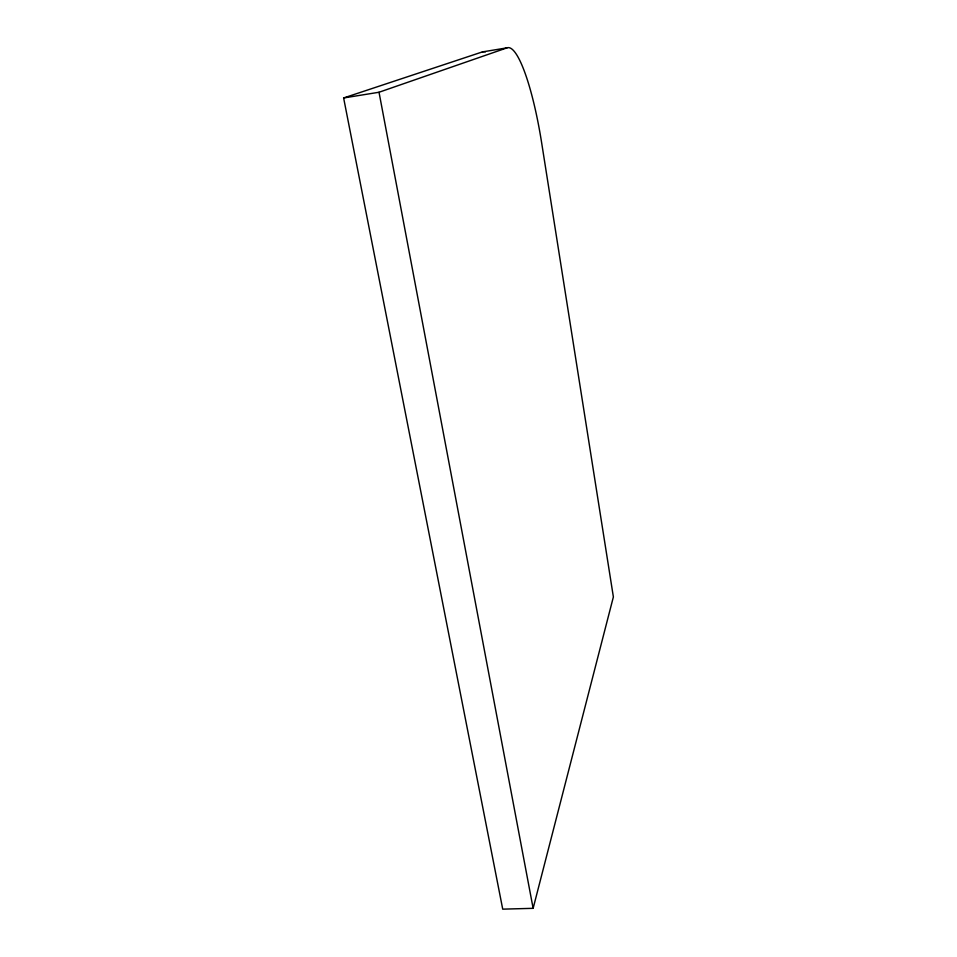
<?xml version="1.0" encoding="UTF-8"?>
<svg xmlns="http://www.w3.org/2000/svg" width="957" height="957" viewBox="0 0 957 957"><rect width="100%" height="100%" fill="white"/><g stroke="black" fill="none" stroke-linecap="round" stroke-linejoin="round"><path stroke-width="1.44" d="M533.133 908.325L613.377 596.941L541.746 143.43A109.158 20.348 82 0 0 507.031 47.85L482.376 51.917L343.623 97.961L502.724 909.15L533.133 908.325L379.02 92.255L507.031 47.85M343.623 97.961L379.02 92.255M482.376 51.917A108.739 22.071 81.8 0 1 485.331 51.929"/></g></svg>
